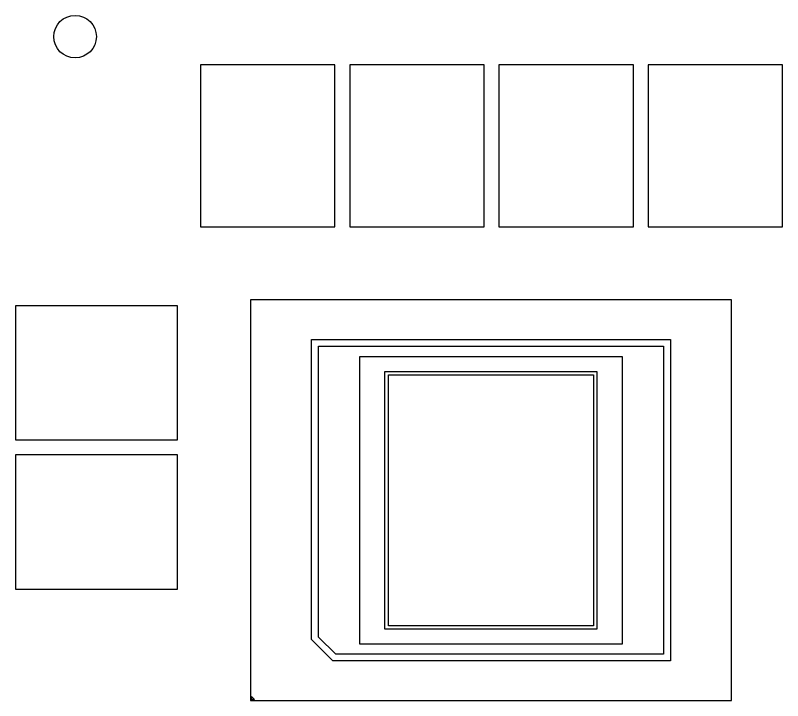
# Model space of a CAD drawing. Header units: millimetres. Extents: x 0 to 841, y 0 to 594.
# Drawn here: x 236.7 to 308.7, y 442.3 to 506.6 of the extents above; entities that cross this region are included whole.
import ezdxf

# ---------------------------------------------------------------- set-up
doc = ezdxf.new("R2010")
doc.units = ezdxf.units.MM
doc.header["$LTSCALE"] = 46.255
doc.layers.add('ASSEM_MEM', color=7, linetype='CONTINUOUS')

msp = doc.modelspace()

# ---------------------------------------------------------------- linework, layer by layer
at = {"layer": 'ASSEM_MEM', "color": 7, "linetype": 'CONTINUOUS'}
for p, q in [((254.06, 501.935), (254.06, 486.735)), ((266.66, 501.935), (254.06, 501.935)), ((266.66, 486.735), (266.66, 501.935)), ((268.06, 501.935), (268.06, 486.735)), ((280.66, 501.935), (268.06, 501.935)), ((280.66, 486.735), (280.66, 501.935)), ((282.06, 501.935), (282.06, 486.735)), ((294.66, 501.935), (282.06, 501.935)), ((294.66, 486.735), (294.66, 501.935)), ((296.06, 501.935), (296.06, 486.735)), ((308.66, 501.935), (296.06, 501.935)), ((308.66, 486.735), (308.66, 501.935)), ((254.06, 486.735), (266.66, 486.735)), ((268.06, 486.735), (280.66, 486.735)), ((282.06, 486.735), (294.66, 486.735)), ((296.06, 486.735), (308.66, 486.735)), ((236.71, 479.335), (236.71, 466.735)), ((251.91, 479.335), (236.71, 479.335)), ((251.91, 466.735), (251.91, 479.335)), ((258.76, 479.875), (258.76, 442.275)), ((303.86, 479.875), (258.76, 479.875)), ((303.86, 442.275), (303.86, 479.875)), ((264.485, 448), (264.485, 476.15)), ((264.485, 476.15), (298.135, 476.15)), ((298.135, 476.15), (298.135, 446)), ((265.13, 448.246), (265.13, 475.525)), ((265.13, 475.525), (297.49, 475.525)), ((297.49, 475.525), (297.49, 446.625)), ((269.01, 447.585), (269.01, 474.565)), ((269.01, 474.565), (293.61, 474.565)), ((293.61, 474.565), (293.61, 447.585)), ((271.37, 448.985), (271.37, 473.165)), ((271.37, 473.165), (291.25, 473.165)), ((271.69, 449.305), (271.69, 472.845)), ((271.69, 472.845), (290.93, 472.845)), ((290.93, 472.845), (290.93, 449.305)), ((291.25, 473.165), (291.25, 448.985)), ((236.71, 466.735), (251.91, 466.735)), ((236.71, 465.335), (236.71, 452.735)), ((251.91, 465.335), (236.71, 465.335)), ((251.91, 452.735), (251.91, 465.335)), ((236.71, 452.735), (251.91, 452.735)), ((291.25, 448.985), (271.37, 448.985)), ((290.93, 449.305), (271.69, 449.305)), ((264.485, 448), (266.485, 446)), ((265.13, 448.246), (266.751, 446.625)), ((293.61, 447.585), (269.01, 447.585)), ((297.49, 446.625), (266.751, 446.625)), ((298.135, 446), (266.485, 446)), ((258.86, 442.665), (258.86, 442.375)), ((259.15, 442.375), (258.86, 442.665)), ((258.76, 442.275), (303.86, 442.275)), ((258.86, 442.375), (259.15, 442.375))]:
    msp.add_line(p, q, dxfattribs=at)
at = {"layer": 'ASSEM_MEM', "color": 3, "linetype": 'CONTINUOUS'}
msp.add_circle((242.31, 504.575), 2, dxfattribs=at)

doc.saveas('drawing.dxf')
